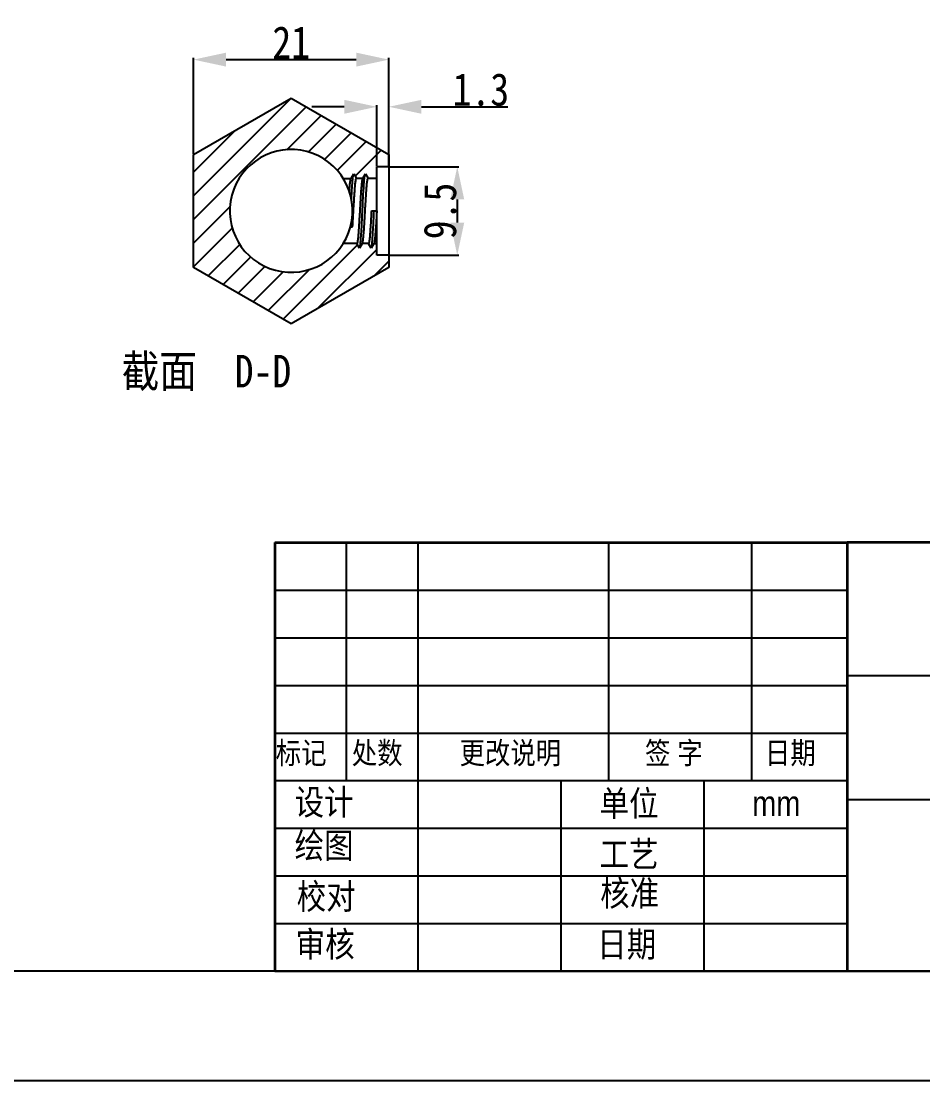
# Model space of a CAD drawing. Header units: millimetres. Extents: x -13 to 337, y -21 to 226.
# Drawn here: x 113.3 to 210.2, y -21.1 to 92.8 of the extents above; entities that cross this region are included whole.
import ezdxf

# ---------------------------------------------------------------- set-up
doc = ezdxf.new("R2010")
doc.units = ezdxf.units.MM
doc.header["$LTSCALE"] = 16.335
doc.header["$PDMODE"] = 3
doc.header["$PDSIZE"] = 8
doc.layers.get('0').update_dxf_attribs({"linetype": 'CONTINUOUS'})
doc.layers.get('Defpoints').update_dxf_attribs({"linetype": 'CONTINUOUS'})
doc.layers.add('TU-ZI-XIU-GAI_DXF_FORMAT', color=7, linetype='CONTINUOUS')
doc.layers.add('边框', color=4, linetype='CONTINUOUS', lineweight=35)
doc.styles.get("Standard").update_dxf_attribs({"font": '', "width": 0.85})
doc.styles.get('Standard').set_extended_font_data('SimSun')
doc.dimstyles.get("Standard").update_dxf_attribs({"dimtxt": 3.5, "dimasz": 3.5, "dimexe": 0.18, "dimexo": 0.0625, "dimgap": 0.09, "dimtad": 1, "dimdec": 1, "dimdsep": 46, "dimtxsty": 'Standard', "dimblk": '_FILLED', "dimcen": 0.09, "dimadec": 0, "dimazin": 0, "dimtp": 0.01, "dimtm": 0.01, "dimtfac": 1, "dimtdec": 1, "dimtofl": 0, "dimtmove": 0, "dimatfit": 3, "dimldrblk": '_FILLED', "dimfxl": 1, "dimtolj": 1, "dimarcsym": 0})

# ---------------------------------------------------------------- blocks, each defined once
blk = doc.blocks.new('_FILLED')
at = {"color": 0, "linetype": 'ByBlock'}
blk.add_solid([(0, 0), (-1, 0.214), (-1, -0.214)], dxfattribs=at)
blk = doc.blocks.new('*D2')
at = {"color": 0, "lineweight": -2, "transparency": 16777216}
for p, q in [((131.78, 78.52), (131.78, 88.84)), ((135.28, 88.66), (149.28, 88.66)), ((152.78, 78.52), (152.78, 88.84))]:
    blk.add_line(p, q, dxfattribs=at)
at = {"layer": 'Defpoints', "color": 0, "transparency": 16777216}
for p in [(152.78, 88.66), (131.78, 78.45), (152.78, 78.45)]:
    blk.add_point(p, dxfattribs=at)
at = {"color": 0, "lineweight": -2, "transparency": 16777216, "xscale": 3.5, "yscale": 3.5, "zscale": 3.5, "rotation": 180}
blk.add_blockref('_FILLED', (131.78, 88.66), dxfattribs=at)
at = {"color": 0, "lineweight": -2, "transparency": 16777216, "xscale": 3.5, "yscale": 3.5, "zscale": 3.5}
blk.add_blockref('_FILLED', (152.78, 88.66), dxfattribs=at)
at = {"color": 0, "transparency": 16777216, "insert": (142.28, 90.5), "char_height": 3.5, "attachment_point": 5}
blk.add_mtext('\\A1;21', dxfattribs=at)
blk = doc.blocks.new('*D3')
at = {"color": 0, "lineweight": -2, "transparency": 16777216}
for p, q in [((147.98, 83.59), (144.48, 83.59)), ((151.48, 77.2), (151.48, 83.77)), ((152.78, 77.2), (152.78, 83.77)), ((156.28, 83.59), (165.56, 83.59))]:
    blk.add_line(p, q, dxfattribs=at)
at = {"layer": 'Defpoints', "color": 0, "transparency": 16777216}
for p in [(152.78, 83.59), (151.48, 77.14), (152.78, 77.14)]:
    blk.add_point(p, dxfattribs=at)
at = {"color": 0, "lineweight": -2, "transparency": 16777216, "xscale": 3.5, "yscale": 3.5, "zscale": 3.5}
blk.add_blockref('_FILLED', (151.48, 83.59), dxfattribs=at)
at = {"color": 0, "lineweight": -2, "transparency": 16777216, "xscale": 3.5, "yscale": 3.5, "zscale": 3.5, "rotation": 180}
blk.add_blockref('_FILLED', (152.78, 83.59), dxfattribs=at)
at = {"color": 0, "transparency": 16777216, "insert": (162.67, 85.43), "char_height": 3.5, "attachment_point": 5}
blk.add_mtext('\\A1;1.3', dxfattribs=at)
blk = doc.blocks.new('*D4')
at = {"color": 0, "lineweight": -2, "transparency": 16777216}
for p, q in [((152.84, 77.14), (160.31, 77.14)), ((160.13, 73.64), (160.13, 71.14)), ((152.84, 67.64), (160.31, 67.64))]:
    blk.add_line(p, q, dxfattribs=at)
at = {"layer": 'Defpoints', "color": 0, "transparency": 16777216}
for p in [(152.78, 77.14), (152.78, 67.64), (160.13, 67.64)]:
    blk.add_point(p, dxfattribs=at)
at = {"color": 0, "lineweight": -2, "transparency": 16777216, "xscale": 3.5, "yscale": 3.5, "zscale": 3.5}
for p, rotation in [((160.13, 77.14), 90), ((160.13, 67.64), 270)]:
    blk.add_blockref('_FILLED', p, dxfattribs=dict(at, rotation=rotation))
at = {"color": 0, "transparency": 16777216, "insert": (158.29, 72.39), "char_height": 3.5, "attachment_point": 5, "rotation": 90}
blk.add_mtext('\\A1;9.5', dxfattribs=at)

msp = doc.modelspace()

# ---------------------------------------------------------------- hatches: boundary and pattern name
at = {"linetype": 'Continuous'}
h = msp.add_hatch(dxfattribs=at)
h.set_pattern_fill('D', color=2, scale=1.801727, angle=45, style=0, pattern_type=0)
h.set_pattern_definition([(45, (9.252, 5.0127), (-1.274014, 1.274014), [])])
edge = h.paths.add_edge_path()
edge.add_line((131.778, 66.328), (131.778, 78.453))
edge.add_line((131.778, 78.453), (142.278, 84.515))
edge.add_line((142.278, 84.515), (152.778, 78.453))
edge.add_line((152.778, 78.453), (152.778, 77.141))
edge.add_line((152.778, 77.141), (151.478, 77.141))
edge.add_line((151.478, 77.141), (151.478, 75.891))
edge.add_line((151.478, 75.891), (150.54, 75.891))
edge.add_line((150.252, 76.391), (150.54, 75.891))
edge.add_line((149.963, 75.891), (150.252, 76.391))
edge.add_line((149.963, 75.891), (149.29, 75.891))
edge.add_line((149.002, 76.391), (149.29, 75.891))
edge.add_line((148.713, 75.891), (149.002, 76.391))
edge.add_line((147.874, 75.891), (148.713, 75.891))
edge.add_spline(control_points=[(147.874, 75.891), (146.64, 77.863), (144.605, 78.991), (142.278, 78.991)], knot_values=[0, 0, 0, 0, 1, 1, 1, 1], weights=[1, 0.9164863, 0.9164863, 1], degree=3, periodic=0)
edge.add_spline(control_points=[(142.278, 78.991), (129.078, 78.991), (129.078, 65.791), (142.278, 65.791)], knot_values=[0, 0, 0, 0, 1, 1, 1, 1], weights=[1, 0.3333333, 0.3333333, 1], degree=3, periodic=0)
edge.add_spline(control_points=[(142.278, 65.791), (144.605, 65.791), (146.64, 66.918), (147.874, 68.891)], knot_values=[0, 0, 0, 0, 1, 1, 1, 1], weights=[1, 0.9164863, 0.9164863, 1], degree=3, periodic=0)
edge.add_line((149.338, 68.891), (147.874, 68.891))
edge.add_line((149.627, 68.391), (149.338, 68.891))
edge.add_line((149.915, 68.891), (149.627, 68.391))
edge.add_line((150.588, 68.891), (149.915, 68.891))
edge.add_line((150.877, 68.391), (150.588, 68.891))
edge.add_line((151.165, 68.891), (150.877, 68.391))
edge.add_line((151.165, 68.891), (151.478, 68.891))
edge.add_line((151.478, 68.891), (151.478, 67.641))
edge.add_line((152.778, 67.641), (151.478, 67.641))
edge.add_line((152.778, 67.641), (152.778, 66.328))
edge.add_line((152.778, 66.328), (142.278, 60.266))
edge.add_line((142.278, 60.266), (131.778, 66.328))

# ---------------------------------------------------------------- linework, layer by layer
at = {"color": 7, "linetype": 'Continuous'}
for p, q in [((131.778, 78.453), (142.278, 84.515)), ((142.278, 84.515), (152.778, 78.453)), ((131.778, 66.328), (131.778, 78.453)), ((152.778, 78.453), (152.778, 66.328)), ((148.713, 75.891), (149.002, 76.391)), ((149.002, 76.391), (149.29, 75.891)), ((149.963, 75.891), (150.252, 76.391)), ((150.252, 76.391), (150.54, 75.891)), ((152.778, 77.141), (151.478, 77.141)), ((151.478, 67.641), (151.478, 77.141)), ((147.874, 75.891), (148.713, 75.891)), ((149.963, 75.891), (149.29, 75.891)), ((151.478, 75.891), (150.54, 75.891)), ((150.901, 72.391), (151.478, 72.391)), ((148.657, 70.698), (148.878, 70.698)), ((149.338, 68.891), (147.874, 68.891)), ((149.627, 68.391), (149.338, 68.891)), ((149.915, 68.891), (149.627, 68.391)), ((150.588, 68.891), (149.915, 68.891)), ((150.877, 68.391), (150.588, 68.891)), ((151.165, 68.891), (150.877, 68.391)), ((151.165, 68.891), (151.478, 68.891)), ((152.778, 67.641), (151.478, 67.641)), ((142.278, 60.266), (131.778, 66.328)), ((152.778, 66.328), (142.278, 60.266))]:
    msp.add_line(p, q, dxfattribs=at)
at = {"linetype": 'Continuous'}
msp.add_line((202.033, 22.442), (263.267, 22.442), dxfattribs=at)
for p, q in [((324.784, -9.341), (-1.407, -9.341)), ((336.56, -21.117), (-13.182, -21.117))]:
    msp.add_line(p, q)
at = {"color": 7, "linetype": 'Continuous'}
msp.add_arc((142.278, 72.391), 6.6, 345.18599, 345.13984, dxfattribs=at)
for points, knots in [([(148.53, 74.506), (148.541, 74.664), (148.563, 74.952), (148.598, 75.336), (148.629, 75.595), (148.655, 75.749), (148.669, 75.807), (148.676, 75.831)], [0, 0, 0, 0, 0.3571849, 0.6488211, 0.8652844, 0.9431151, 1, 1, 1, 1]), ([(148.676, 75.831), (148.678, 75.836), (148.683, 75.85), (148.688, 75.864), (148.694, 75.874)], [0, 0, 0, 0, 0.2991903, 1, 1, 1, 1]), ([(148.754, 73.665), (148.776, 74.094), (148.809, 74.697), (148.86, 75.439), (148.887, 75.751), (148.901, 75.89)], [0, 0, 0, 0, 0.57774, 0.8124363, 1, 1, 1, 1]), ([(148.878, 70.698), (148.896, 70.979), (148.931, 71.559), (148.981, 72.439), (149.023, 73.18), (149.058, 73.756), (149.083, 74.159), (149.109, 74.532), (149.134, 74.869), (149.159, 75.164), (149.184, 75.413), (149.209, 75.611), (149.231, 75.743), (149.25, 75.82), (149.261, 75.854), (149.27, 75.873), (149.278, 75.884), (149.286, 75.891), (149.29, 75.891)], [0, 0, 0, 0, 0.161666, 0.3341878, 0.5060897, 0.5881944, 0.665889, 0.7378708, 0.8029427, 0.8600227, 0.908165, 0.9465969, 0.974721, 0.9848132, 0.9922507, 0.995005, 0.9971562, 1, 1, 1, 1]), ([(148.901, 75.89), (148.91, 75.973), (148.926, 76.112), (148.947, 76.25), (148.96, 76.304)], [0, 0, 0, 0, 0.5979813, 1, 1, 1, 1]), ([(149.944, 75.874), (149.935, 75.859), (149.921, 75.816), (149.903, 75.736), (149.885, 75.627), (149.866, 75.488), (149.848, 75.321), (149.821, 75.048), (149.789, 74.649), (149.752, 74.113), (149.715, 73.516), (149.678, 72.877), (149.641, 72.221), (149.604, 71.571), (149.567, 70.951), (149.53, 70.382), (149.498, 69.95), (149.472, 69.646), (149.453, 69.454), (149.434, 69.288), (149.416, 69.15), (149.4, 69.054), (149.386, 68.991), (149.377, 68.956), (149.368, 68.928), (149.358, 68.906), (149.346, 68.891), (149.338, 68.891)], [0, 0, 0, 0, 0.0073853, 0.0190003, 0.0348439, 0.0548141, 0.0787538, 0.1064494, 0.1721204, 0.2494984, 0.3358088, 0.4279501, 0.5226151, 0.6164072, 0.7059539, 0.7880287, 0.8596851, 0.890794, 0.9183745, 0.9421931, 0.9620339, 0.9777452, 0.9840191, 0.9892264, 0.993374, 0.9964895, 1, 1, 1, 1]), ([(149.727, 68.891), (149.749, 69.101), (149.787, 69.591), (149.848, 70.58), (149.915, 71.887), (149.988, 73.388), (150.052, 74.581), (150.107, 75.396), (150.136, 75.739), (150.151, 75.89)], [0, 0, 0, 0, 0.0905993, 0.2099469, 0.4241737, 0.6503114, 0.8528382, 0.9350295, 1, 1, 1, 1]), ([(149.935, 68.907), (149.944, 68.922), (149.958, 68.965), (149.976, 69.045), (149.994, 69.154), (150.012, 69.293), (150.031, 69.46), (150.057, 69.733), (150.089, 70.132), (150.126, 70.668), (150.163, 71.266), (150.2, 71.904), (150.238, 72.56), (150.275, 73.21), (150.312, 73.831), (150.349, 74.399), (150.381, 74.831), (150.407, 75.135), (150.426, 75.327), (150.444, 75.493), (150.463, 75.631), (150.479, 75.727), (150.492, 75.79), (150.502, 75.825), (150.511, 75.853), (150.521, 75.875), (150.532, 75.891), (150.54, 75.891)], [0, 0, 0, 0, 0.0073862, 0.0190036, 0.0348514, 0.0548248, 0.0787697, 0.1064692, 0.1721451, 0.2495284, 0.3358492, 0.4280018, 0.5226701, 0.6164541, 0.7059883, 0.7880551, 0.8597074, 0.8908141, 0.9183906, 0.9422041, 0.9620417, 0.9777486, 0.984021, 0.9892275, 0.9933745, 0.9964897, 1, 1, 1, 1]), ([(150.151, 75.89), (150.16, 75.973), (150.176, 76.111), (150.197, 76.249), (150.21, 76.303)], [0, 0, 0, 0, 0.5971743, 1, 1, 1, 1]), ([(150.901, 72.391), (150.888, 72.163), (150.862, 71.716), (150.824, 71.068), (150.786, 70.471), (150.753, 70.015), (150.726, 69.694), (150.707, 69.49), (150.688, 69.313), (150.668, 69.167), (150.652, 69.064), (150.638, 68.998), (150.628, 68.96), (150.619, 68.93), (150.609, 68.907), (150.597, 68.891), (150.588, 68.891)], [0, 0, 0, 0, 0.1939653, 0.3805607, 0.5525394, 0.7033806, 0.7690351, 0.8273222, 0.8777115, 0.919728, 0.9530112, 0.9663028, 0.977332, 0.9861071, 0.9926826, 1, 1, 1, 1]), ([(150.978, 68.894), (150.999, 69.105), (151.037, 69.594), (151.088, 70.409), (151.138, 71.364), (151.172, 72.04), (151.189, 72.391)], [0, 0, 0, 0, 0.1814419, 0.4201891, 0.6995459, 1, 1, 1, 1]), ([(151.478, 72.391), (151.466, 72.177), (151.442, 71.757), (151.406, 71.145), (151.37, 70.575), (151.334, 70.066), (151.303, 69.689), (151.278, 69.43), (151.26, 69.273), (151.242, 69.142), (151.224, 69.038), (151.207, 68.962), (151.193, 68.922), (151.185, 68.907)], [0, 0, 0, 0, 0.1833188, 0.360532, 0.5255438, 0.6729, 0.797626, 0.8501694, 0.8955851, 0.9334896, 0.9636159, 0.9857815, 1, 1, 1, 1]), ([(149.668, 68.478), (149.682, 68.532), (149.703, 68.67), (149.719, 68.808), (149.727, 68.891)], [0, 0, 0, 0, 0.4028257, 1, 1, 1, 1]), ([(150.916, 68.467), (150.922, 68.491), (150.933, 68.547), (150.956, 68.689), (150.969, 68.808), (150.978, 68.894)], [0, 0, 0, 0, 0.1716869, 0.39629, 1, 1, 1, 1])]:
    msp.add_open_spline(points, degree=3, knots=knots, dxfattribs=at)
at = {"layer": 'TU-ZI-XIU-GAI_DXF_FORMAT', "color": 2, "linetype": 'Continuous'}
for p, q in [((148.205, 36.762), (148.205, 11.149)), ((155.895, 36.762), (155.895, 11.149)), ((176.397, 36.762), (176.397, 11.149)), ((191.776, 36.762), (191.776, 11.149)), ((202.033, 36.797), (202.033, -9.341)), ((140.516, 31.639), (202.033, 31.639)), ((140.516, 26.517), (202.033, 26.517)), ((140.516, 21.394), (202.033, 21.394)), ((140.516, 16.272), (202.033, 16.272)), ((140.516, 11.149), (202.033, 11.149)), ((140.516, 11.149), (202.033, 11.149)), ((155.895, 11.149), (155.895, -9.341)), ((171.274, 11.149), (171.274, -9.341)), ((186.654, 11.149), (186.654, -9.341)), ((202.033, 9.112), (263.267, 9.112)), ((140.516, 6.027), (202.033, 6.027)), ((140.516, 0.904), (202.033, 0.904)), ((140.516, -4.218), (202.033, -4.218)), ((140.516, -9.341), (202.033, -9.341)), ((202.033, -9.341), (263.267, -9.341))]:
    msp.add_line(p, q, dxfattribs=at)
at = {"layer": '边框', "color": 2, "linetype": 'Continuous'}
for p, q in [((140.516, 36.762), (202.033, 36.762)), ((140.516, 36.762), (140.516, 11.149)), ((202.033, 36.797), (263.267, 36.797)), ((202.033, 36.762), (202.033, 11.149)), ((140.516, 11.149), (140.516, -9.341)), ((202.033, 11.149), (202.033, -9.341))]:
    msp.add_line(p, q, dxfattribs=at)

# ---------------------------------------------------------------- texts
at = {"color": 2, "linetype": 'Continuous', "insert": (142.278, 56.918), "char_height": 3.5, "width": 31.2375, "attachment_point": 3, "line_spacing_factor": 0.9}
msp.add_mtext('截面  D-D', dxfattribs=at)
at = {"attachment_point": 1}
for s, insert, char_height, width in [('{\\fￋￎￌﾣﾤ|b0|i0|c134|p2;标记}', (140.619, 15.307), 2.35517, 9.51814), ('{\\fￋￎￌﾣﾤ|b0|i0|c134|p2;处数}', (148.792, 15.307), 2.35517, 9.51814), ('{\\fￋￎￌﾣﾤ|b0|i0|c134|p2;更改说明}', (160.378, 15.305), 2.35517, 20.15725), ('{\\fￋￎￌﾣﾤ|b0|i0|c134|p2;签 字}', (180.314, 15.307), 2.35517, 11.06364), ('{\\fￋￎￌﾣﾤ|b0|i0|c134|p2;日期}', (193.2, 15.307), 2.35517, 9.51814), ('{\\fￋￎￌﾣﾤ|b0|i0|c134|p2;设计}', (142.645, 10.212), 2.73473, 9.51814), ('{\\fￋￎￌﾣﾤ|b0|i0|c134|p2;单位}', (175.427, 10.075), 2.73473, 9.63251), ('{\\fￋￎￌﾣﾤ|b0|i0|c134|p2;mm}', (191.836, 10.075), 2.73473, 9.63251), ('{\\fￋￎￌﾣﾤ|b0|i0|c134|p2;绘图}', (142.645, 5.544), 2.73473, 9.63251), ('{\\fￋￎￌﾣﾤ|b0|i0|c134|p2;工艺}', (175.427, 4.606), 2.73473, 9.63251), ('{\\fￋￎￌﾣﾤ|b0|i0|c134|p2;校对}', (142.872, 0.073), 2.73473, 9.6324), ('{\\fￋￎￌﾣﾤ|b0|i0|c134|p2;核准}', (175.493, 0.412), 2.73473, 11.96622), ('{\\fￋￎￌﾣﾤ|b0|i0|c134|p2;审核}', (142.759, -5.059), 2.73473, 9.63251), ('{\\fￋￎￌﾣﾤ|b0|i0|c134|p2;日期}', (175.181, -5.07), 2.73473, 9.51814)]:
    msp.add_mtext(s, dxfattribs=dict(at, insert=insert, char_height=char_height, width=width))

# ---------------------------------------------------------------- dimensions: what is measured, and where the dimension line sits
dim = msp.add_linear_dim(base=(152.778, 88.655), p1=(131.778, 78.453), p2=(152.778, 78.453), dimstyle='Standard')
dim.commit()
dim.dimension.update_dxf_attribs({"geometry": '*D2', "text_midpoint": (142.278, 88.655), "dimtype": 160})
dim = msp.add_linear_dim(base=(152.778, 83.586), p1=(151.478, 77.141), p2=(152.778, 77.141), dimstyle='Standard')
dim.commit()
dim.dimension.update_dxf_attribs({"geometry": '*D3', "text_midpoint": (162.669, 85.426)})
dim = msp.add_linear_dim(base=(160.132, 67.641), p1=(152.778, 77.141), p2=(152.778, 67.641), angle=90, dimstyle='Standard')
dim.commit()
dim.dimension.update_dxf_attribs({"geometry": '*D4', "text_midpoint": (158.292, 72.391)})

doc.saveas('drawing.dxf')
